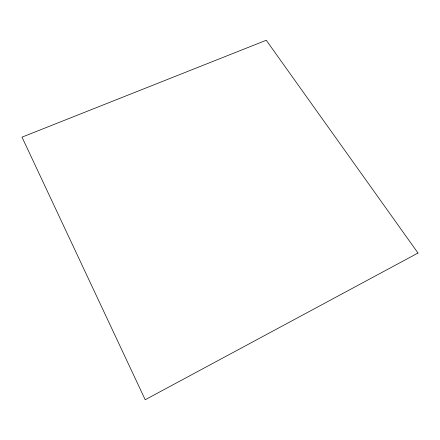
<?xml version="1.0" encoding="UTF-8"?>
<svg xmlns="http://www.w3.org/2000/svg" width="440" height="440" viewBox="0 0 440 440"><rect width="100%" height="100%" fill="white"/><g stroke="black" fill="none" stroke-linecap="round" stroke-linejoin="round"><path stroke-width="0.66" d="M418 253.033L145.211 399.74L22 137.148L266.255 40.26L418 253.033"/></g></svg>
